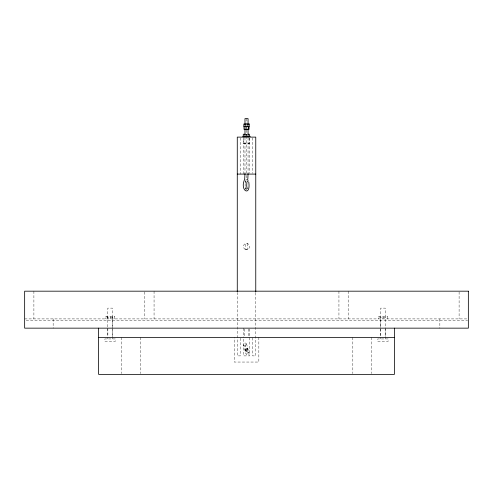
<?xml version="1.0" encoding="UTF-8"?>
<svg xmlns="http://www.w3.org/2000/svg" width="493" height="493" viewBox="0 0 493 493"><rect width="100%" height="100%" fill="white"/><g stroke="black" fill="none" stroke-linecap="round" stroke-linejoin="round"><path stroke-width="0.37" stroke-dasharray="2.46 1.85" d="M245.853 187.038L245.415 188.634L245.724 188.308M114.814 318.848L114.814 316.598L112.521 317.369L107.862 317.369L105.57 316.598L105.57 318.848M387.615 318.909L387.615 316.66L385.323 317.43L380.664 317.43L378.371 316.66L378.371 318.909M247.289 249.483L245.773 249.483L245.773 243.517L247.307 243.524M246.352 135.581L246.352 134.238L247.153 134.238M243.437 143.278L249.6 143.278M105.57 316.598L114.814 316.598M378.371 316.66L387.615 316.66M24.65 318.909L468.35 318.909M26.191 320.45L467.58 320.45M245.391 181.714L245.853 183.267M246.611 344.114C246.173 342.167 243.037 343.005 243.634 344.915L246.025 353.832C246.463 355.78 249.594 354.942 249.002 353.037L246.611 344.114C247.209 346.024 244.066 346.862 243.634 344.915M249.002 353.037C248.564 351.096 245.428 351.934 246.025 353.832M245.12 344.515L247.511 353.438M246.352 134.238L246.469 135.587M459.106 291.93L459.106 318.909M439.848 318.909L439.848 328.153M385.224 338.938L385.224 308.125L380.614 308.125L380.614 338.938M385.175 328.923L385.175 336.627M382.993 316.66L382.993 318.909M380.534 318.909L380.534 328.153M380.553 328.923L380.553 336.627M371.309 337.397L371.309 373.602M352.822 337.397L352.822 373.602M348.181 291.178L348.181 318.909M338.938 291.178L338.938 318.909M258.843 337.397L258.843 362.047L234.193 362.047L234.193 337.397M255.762 292.719L255.762 355.884L252.681 355.884L252.681 337.397M252.681 137.886L252.681 173.32M249.6 137.886L249.6 173.32M249.6 328.923L249.6 355.884L243.437 355.884L243.437 338.167M249.433 138.089L249.433 143.481L243.271 143.481L243.271 138.089M248.829 328.954L248.829 336.627M248.059 137.75L248.059 174.091M247.313 243.524L247.313 249.476M246.518 118.628L246.518 125.512M246.518 130.097L246.518 135.452M246.518 136.216L246.518 172.92M244.978 126.713L244.978 128.063M244.978 137.738L244.978 174.091M244.208 328.954L244.208 336.627M243.437 137.116L243.437 174.091M243.437 328.153L243.437 337.397M240.356 137.886L240.356 174.091M240.356 338.167L240.356 355.884L237.275 355.884L237.275 292.719M154.062 291.178L154.062 318.909M144.819 291.93L144.819 318.909M140.215 337.397L140.215 373.602M121.728 337.397L121.728 373.602M112.503 316.598L112.466 337.397M112.386 338.938L112.386 308.125L107.776 308.125L107.776 338.938M110.192 316.598L110.192 318.848M107.881 316.598L107.881 318.848M107.862 328.153L107.875 336.627M53.152 318.909L53.152 328.153M33.894 291.178L33.894 318.909M246.025 182.102A1.541 1.436 -42.9 0 1 245.175 181.406M245.865 179.378A1.541 1.436 -42.9 0 1 246.623 179.181M246.783 189.349A4.542 1.177 -90 0 1 246.518 189.639A4.677 1.208 -90 0 1 245.317 187.562A4.677 1.208 -90 0 1 245.317 182.472L246.106 179.853A7.555 1.954 90 0 0 246.518 175.212M245.027 349.321C247.129 356.014 250.191 344.576 245.027 349.321M115.282 338.938L104.88 338.938L104.88 341.402L115.282 341.402L115.282 338.938M388.12 338.938L377.718 338.938L377.718 341.402L388.12 341.402L388.12 338.938M245.539 350.289A1.541 0.413 -15 0 0 247.979 349.438A1.541 0.413 -15 0 0 246.025 349.438A1.541 0.413 -15 0 0 245.539 350.289M245.428 350.813A1.541 1.541 0 0 0 248.004 350.122A1.541 1.541 0 0 0 246.118 348.237A1.541 1.541 0 0 0 245.428 350.813M244.978 249.168A3.081 3.081 0 0 0 249.6 246.5A3.081 3.081 0 0 0 244.978 243.832A3.081 3.081 0 0 0 244.978 249.168"/><path stroke-width="0.74" d="M247.831 178.83L248.059 173.69M244.978 173.672L244.664 179.329C239.333 190.828 251.11 197.268 248.743 181.935M246.839 182.718L246.71 186.231L247.258 188.56L246.605 188.16M245.557 134.238L243.271 134.238L243.271 136.549M247.893 134.238L249.433 134.238L249.433 136.549M242.624 136.314L250.327 136.314M237.275 174.091L255.762 174.091M98.618 337.397L394.418 337.397M394.418 328.153L394.418 374.372L98.618 374.372L98.618 328.153M255.762 291.948L255.762 137.116L237.275 137.116L237.275 291.948M249.002 126.713L249.002 129.412L244.029 129.412L244.029 126.713M248.657 126.713L248.657 129.412M248.059 124.747L248.059 118.628L244.978 118.628L244.978 124.741M248.059 128.568L248.059 136.98M247.874 124.02L247.874 126.713M246.167 126.713L246.167 129.412M245.181 124.02L245.181 126.713M244.978 128.568L244.978 136.974M247.35 179.378A1.541 1.436 -42.9 0 1 246.796 182.102M249.224 124.02L243.832 124.02L243.832 126.713L249.224 126.713L249.224 124.02M468.35 291.178L24.65 291.178L24.65 328.153L468.35 328.153L468.35 291.178"/></g></svg>
